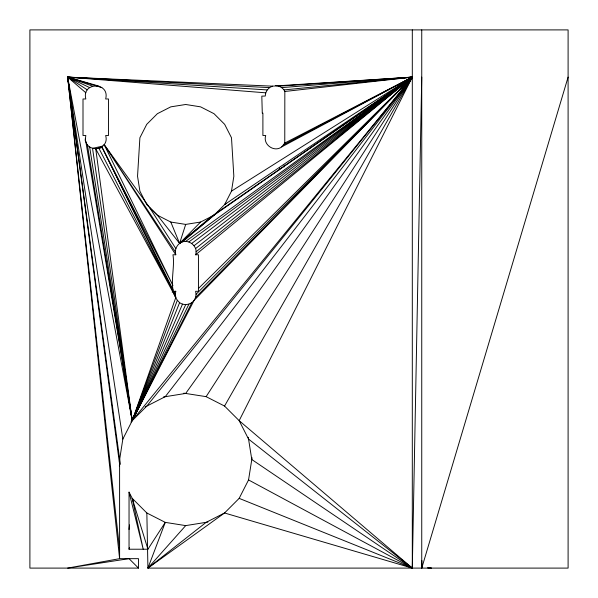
<?xml version="1.0" encoding="UTF-8"?>
<svg xmlns="http://www.w3.org/2000/svg" width="598" height="598" viewBox="0 0 598 598"><rect width="100%" height="100%" fill="white"/><g stroke="black" fill="none" stroke-linecap="round" stroke-linejoin="round"><path stroke-width="0.9" d="M421.747 77.112L412.306 568.1L224.542 512.987L206.116 522.375L147.923 568.1L146.846 512.987L132.225 498.366L129.041 492.124L129.041 549.218L147.923 549.218L165.272 522.375L185.694 525.612L207.947 522.047M421.889 560.632L421.747 568.1L568.1 77.112M421.889 564.37L421.747 568.1L421.747 29.9M85.17 140.343L85.835 135.507L83.002 135.507L83.002 98.976L85.835 98.976C81.298 81.754 110.196 81.754 105.659 98.976L108.492 98.976L108.492 135.507L105.659 135.507C110.01 150.404 85.544 154 85.357 138.482M129.041 529.477L129.512 524.902M119.353 461.35L122.837 439.089L67.671 77.112L272.434 86.157L412.306 77.112L239.163 420.663L248.551 439.089L251.788 459.518L248.551 479.94L239.163 498.366L224.542 512.987L147.923 568.1L568.1 568.1L568.1 29.9L29.9 29.9L29.9 568.1L138.482 568.1L138.482 558.659L119.6 558.659L67.671 568.1L129.041 558.659L138.482 568.1M252.042 457.679L251.788 459.518L412.306 568.1L412.306 29.9M119.323 466.066L119.6 464.235L67.671 77.112L269.541 87.629L272.434 86.157M278.855 86.157L281.748 87.629L412.306 77.112L194.096 300.383C190.814 304.875 184.102 305.937 179.587 302.685C166.76 290.374 175.618 270.147 172.949 254.77L175.782 254.77C174.541 250.614 176.156 245.995 179.587 243.386L200.577 222.052L214.002 215.213L412.306 77.112L278.855 86.157L275.641 85.649M122.837 439.089L132.225 420.663L175.819 297.49L175.311 294.276L175.782 291.301L172.949 291.301L101.854 146.884L172.949 285.5L104.149 144.589L149.552 207.484L175.819 248.581M130.94 422.009L132.225 420.663L195.576 297.49L196.084 294.276L195.606 291.301L198.439 291.301L198.439 254.77L195.606 254.77C198.76 245.756 187.077 237.496 179.587 243.386L157.394 215.213L146.734 204.561L139.895 191.136L137.54 176.253L139.895 137.764L146.734 124.339L157.394 113.687L170.811 106.848L185.694 104.493L200.577 106.848L214.002 113.687L224.654 124.339L231.493 137.764L233.848 176.253L231.493 191.136L224.654 204.561L214.002 215.213L182.487 241.913M269.541 87.629L267.239 89.924L265.766 92.825L265.258 96.031L261.812 96.129L262.283 113.231L262.896 113.142L262.896 135.507L265.729 135.507C262.574 144.514 274.258 152.782 281.748 146.884L412.306 77.112L224.542 406.042L239.163 420.663L412.306 568.1L239.163 498.366M129.041 549.218L129.415 547.394M281.748 146.884L284.835 143.034L412.306 77.112L206.116 396.653L183.855 393.17M200.577 222.052L185.694 224.407L179.587 243.386L170.811 222.052L157.394 215.213L149.552 207.484M177.292 300.383L132.225 420.663L67.671 77.112L267.239 89.924M179.587 302.685L132.225 420.663L85.865 141.696M182.487 304.158L132.225 420.663L87.345 144.589M185.694 304.666L132.225 420.663L89.64 146.884M188.901 304.158L132.225 420.663L92.541 148.364L102.632 146.106M191.801 302.685L132.225 420.663L95.747 148.872L100.113 147.773M284.835 143.034L284.043 144.589L412.306 77.112L185.694 393.424L163.448 396.99M185.694 525.612L147.923 568.1L165.272 522.375L146.846 512.987M225.947 203.223L224.654 204.561L412.306 77.112L284.043 89.924L281.748 87.629M195.576 297.49L412.306 77.112L284.835 91.479L284.043 89.924M196.084 294.276L412.306 77.112L231.493 191.136M198.439 288.498L412.306 77.112L211.655 216.401L179.587 243.386L214.002 215.213M195.606 254.77L412.306 77.112L165.272 396.653L145.209 406.924M196.084 251.788L412.306 77.112L146.846 406.042L132.225 420.663L412.306 77.112L185.694 241.405M195.576 248.581L412.306 77.112L188.901 241.913M194.096 245.681L412.306 77.112L191.801 243.386M101.623 147.669L98.954 148.364L175.819 297.49L95.747 148.872M172.149 292.033L175.782 291.301M119.6 464.235L120.348 464.235L67.671 77.112L265.766 92.825M427.473 567.831L431.188 568.1L429.357 567.764M428.4 567.816L431.188 568.1M170.811 222.052L185.694 224.407M98.954 86.119L67.671 77.112L119.6 558.659L119.6 459.518M101.854 87.592L67.671 77.112L119.6 549.218L119.241 547.394M92.541 86.119L67.671 77.112L85.865 92.787M89.64 87.592L67.671 77.112L87.345 89.887M284.768 143.341L284.835 91.479M206.116 396.653L224.542 406.042M248.551 479.94L412.306 568.1L248.551 439.089L248.222 437.265M175.311 251.788L104.149 144.589L175.782 254.77M129.041 492.124L143.206 549.218L132.225 498.366L133.1 499.995M101.854 146.884L172.949 289.544M173.824 291.301L175.311 294.276M132.225 498.366L147.923 549.218M279.565 167.918L279.632 169.78M284.14 165.078L284.147 166.939"/></g></svg>
